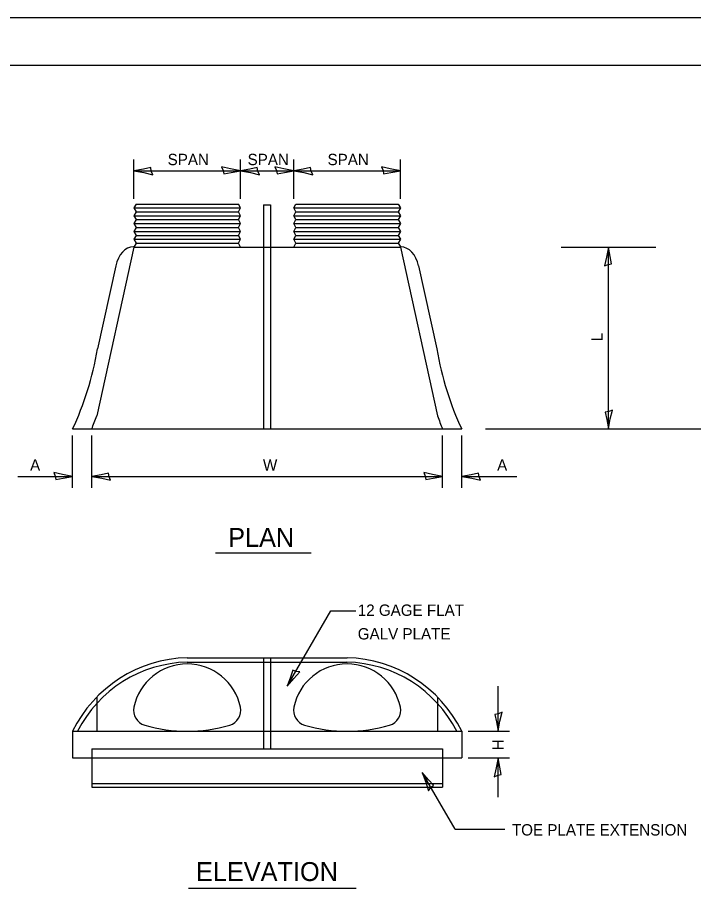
# Model space of a CAD drawing. Extents: x 2133490 to 2172050, y 2138301 to 2145980.
# Drawn here: x 2143806.9 to 2144164, y 2142068.1 to 2142537.6 of the extents above; entities that cross this region are included whole.
import ezdxf

# ---------------------------------------------------------------- set-up
doc = ezdxf.new("R2010")
doc.units = 0
for name, color, linetype in [('Design_PR_Roadway Dimensions', 7, 'Continuous'), ('Design_PR_Roadway Notes', 7, 'Continuous'), ('Drainage_PR_Pipe Culvert', 7, 'Continuous'), ('Level 23', 7, 'Continuous'), ('Sheets_50 Reference Boundary', 7, 'Continuous'), ('Sheets_General Details', 7, 'Continuous'), ('Sheets_Printer Plotting Border', 7, 'Continuous')]:
    doc.layers.add(name, color=color, linetype=linetype)

msp = doc.modelspace()

# ---------------------------------------------------------------- linework, layer by layer
at = {"layer": 'Design_PR_Roadway Dimensions'}
for p, q in [((2143868.27, 2142441.74), (2143868.27, 2142462.61)), ((2143924.63, 2142441.74), (2143924.63, 2142462.61)), ((2143952.82, 2142441.74), (2143952.82, 2142462.61)), ((2144009.18, 2142441.74), (2144009.18, 2142462.61)), ((2143868.27, 2142456.61), (2143924.63, 2142456.61)), ((2143924.63, 2142456.61), (2143952.82, 2142456.61)), ((2143952.82, 2142456.61), (2144009.18, 2142456.61)), ((2144094.15, 2142416.31), (2144144.15, 2142416.31)), ((2144119.15, 2142320.06), (2144119.15, 2142416.31)), ((2144054.1, 2142320.06), (2144184.2, 2142320.06)), ((2143835.86, 2142288.97), (2143835.86, 2142316.51)), ((2143845.95, 2142288.97), (2143845.95, 2142316.51)), ((2144031.51, 2142288.97), (2144031.51, 2142316.51)), ((2144041.6, 2142288.97), (2144041.6, 2142316.51)), ((2143806.97, 2142294.97), (2143835.86, 2142294.97)), ((2143845.95, 2142294.97), (2144031.51, 2142294.97)), ((2144041.6, 2142294.97), (2144070.77, 2142294.97)), ((2143949.27, 2142183.96), (2143972.34, 2142223.93)), ((2143972.34, 2142223.93), (2143985.65, 2142223.93)), ((2144060.85, 2142160.17), (2144060.85, 2142184.06)), ((2144045.02, 2142160.17), (2144066.85, 2142160.17)), ((2144045.02, 2142146.08), (2144066.85, 2142146.08)), ((2144060.85, 2142125.25), (2144060.85, 2142146.08)), ((2144038.15, 2142108.28), (2144020.76, 2142138.4)), ((2144038.15, 2142108.28), (2144064.39, 2142108.28))]:
    msp.add_line(p, q, dxfattribs=at)
at = {"layer": 'Design_PR_Roadway Notes'}
for p, q in [((2143911.37, 2142254.49), (2143961.94, 2142254.49)), ((2143897.12, 2142077.11), (2143985.81, 2142077.11))]:
    msp.add_line(p, q, dxfattribs=at)
at = {"layer": 'Drainage_PR_Pipe Culvert'}
for p, q in [((2143869.39, 2142439.02), (2143868.27, 2142436.97)), ((2143868.27, 2142436.97), (2143924.63, 2142436.97)), ((2143868.27, 2142436.97), (2143869.39, 2142434.88)), ((2143869.39, 2142439.02), (2143923.5, 2142439.02)), ((2143924.63, 2142436.97), (2143923.5, 2142439.02)), ((2143923.5, 2142434.88), (2143924.63, 2142436.97)), ((2143936.86, 2142438.63), (2143940.53, 2142438.63)), ((2143936.86, 2142438.63), (2143936.86, 2142416.31)), ((2143940.53, 2142438.63), (2143940.53, 2142416.31)), ((2143952.82, 2142436.97), (2143953.94, 2142439.02)), ((2143952.82, 2142436.97), (2144009.18, 2142436.97)), ((2143953.94, 2142434.88), (2143952.82, 2142436.97)), ((2143953.94, 2142439.02), (2144008.06, 2142439.02)), ((2144008.06, 2142439.02), (2144009.18, 2142436.97)), ((2144009.18, 2142436.97), (2144008.06, 2142434.88)), ((2143869.39, 2142434.88), (2143868.27, 2142432.86)), ((2143868.27, 2142432.86), (2143924.63, 2142432.86)), ((2143868.27, 2142432.86), (2143869.39, 2142430.77)), ((2143869.39, 2142434.88), (2143923.5, 2142434.88)), ((2143924.63, 2142432.86), (2143923.5, 2142434.88)), ((2143923.5, 2142430.77), (2143924.63, 2142432.86)), ((2143952.82, 2142432.86), (2143953.94, 2142434.88)), ((2143952.82, 2142432.86), (2144009.18, 2142432.86)), ((2143953.94, 2142430.77), (2143952.82, 2142432.86)), ((2143953.94, 2142434.88), (2144008.06, 2142434.88)), ((2144008.06, 2142434.88), (2144009.18, 2142432.86)), ((2144009.18, 2142432.86), (2144008.06, 2142430.77)), ((2143869.39, 2142430.77), (2143868.27, 2142428.71)), ((2143868.27, 2142428.71), (2143924.63, 2142428.71)), ((2143868.27, 2142428.71), (2143869.39, 2142426.63)), ((2143869.39, 2142430.77), (2143923.5, 2142430.77)), ((2143924.63, 2142428.71), (2143923.5, 2142430.77)), ((2143923.5, 2142426.63), (2143924.63, 2142428.71)), ((2143952.82, 2142428.71), (2143953.94, 2142430.77)), ((2143952.82, 2142428.71), (2144009.18, 2142428.71)), ((2143953.94, 2142426.63), (2143952.82, 2142428.71)), ((2143953.94, 2142430.77), (2144008.06, 2142430.77)), ((2144008.06, 2142430.77), (2144009.18, 2142428.71)), ((2144009.18, 2142428.71), (2144008.06, 2142426.63)), ((2143869.39, 2142426.63), (2143868.27, 2142424.57)), ((2143868.27, 2142424.57), (2143924.63, 2142424.57)), ((2143868.27, 2142424.57), (2143869.39, 2142422.48)), ((2143869.39, 2142426.63), (2143923.5, 2142426.63)), ((2143924.63, 2142424.57), (2143923.5, 2142426.63)), ((2143923.5, 2142422.48), (2143924.63, 2142424.57)), ((2143952.82, 2142424.57), (2143953.94, 2142426.63)), ((2143952.82, 2142424.57), (2144009.18, 2142424.57)), ((2143953.94, 2142422.48), (2143952.82, 2142424.57)), ((2143953.94, 2142426.63), (2144008.06, 2142426.63)), ((2144008.06, 2142426.63), (2144009.18, 2142424.57)), ((2144009.18, 2142424.57), (2144008.06, 2142422.48)), ((2143869.39, 2142422.48), (2143868.27, 2142420.46)), ((2143868.27, 2142420.46), (2143924.63, 2142420.46)), ((2143868.27, 2142420.46), (2143869.39, 2142418.37)), ((2143869.39, 2142418.37), (2143868.27, 2142416.31)), ((2143869.39, 2142422.48), (2143923.5, 2142422.48)), ((2143869.39, 2142418.37), (2143923.5, 2142418.37)), ((2143924.63, 2142420.46), (2143923.5, 2142422.48)), ((2143923.5, 2142418.37), (2143924.63, 2142420.46)), ((2143924.63, 2142416.31), (2143923.5, 2142418.37)), ((2143952.82, 2142420.46), (2143953.94, 2142422.48)), ((2143952.82, 2142420.46), (2144009.18, 2142420.46)), ((2143953.94, 2142418.37), (2143952.82, 2142420.46)), ((2143952.82, 2142416.31), (2143953.94, 2142418.37)), ((2143953.94, 2142422.48), (2144008.06, 2142422.48)), ((2143953.94, 2142418.37), (2144008.06, 2142418.37)), ((2144008.06, 2142422.48), (2144009.18, 2142420.46)), ((2144009.18, 2142420.46), (2144008.06, 2142418.37)), ((2144008.06, 2142418.37), (2144009.41, 2142416.31)), ((2143868.27, 2142416.31), (2143848.65, 2142326.94)), ((2143868.01, 2142416.31), (2144009.41, 2142416.31)), ((2143936.86, 2142416.31), (2143936.86, 2142320.2)), ((2143940.53, 2142416.31), (2143940.53, 2142320.2)), ((2144009.18, 2142416.31), (2144028.8, 2142326.94)), ((2143858.66, 2142406.33), (2143849.02, 2142362.42)), ((2144018.8, 2142406.3), (2144028.46, 2142362.42)), ((2143835.85, 2142320.06), (2144041.6, 2142320.06)), ((2143896.45, 2142199.06), (2143981, 2142199.06)), ((2143936.86, 2142199.06), (2143936.86, 2142150.78)), ((2143940.53, 2142199.06), (2143940.53, 2142150.78)), ((2143896.51, 2142196.76), (2143980.95, 2142196.76)), ((2143848.65, 2142178.24), (2143848.65, 2142160.17)), ((2144028.8, 2142178.24), (2144028.8, 2142160.17)), ((2143835.85, 2142160.17), (2143835.85, 2142146.08)), ((2143835.85, 2142160.17), (2144041.6, 2142160.17)), ((2144041.6, 2142160.17), (2144041.6, 2142146.08)), ((2143845.94, 2142150.78), (2144031.51, 2142150.78)), ((2143845.94, 2142150.78), (2143845.94, 2142146.08)), ((2144031.51, 2142150.78), (2144031.51, 2142146.08)), ((2143835.85, 2142146.08), (2144041.6, 2142146.08)), ((2143845.94, 2142146.08), (2143845.94, 2142130.58)), ((2144031.51, 2142146.08), (2144031.51, 2142130.58)), ((2143845.94, 2142132.52), (2144031.51, 2142132.52)), ((2143845.94, 2142130.58), (2144031.51, 2142130.58))]:
    msp.add_line(p, q, dxfattribs=at)
for centre, radius, start, end in [((2143898.35, 2142129.45), 69.64, 91.566, 153.8236), ((2143979.1, 2142129.45), 69.64, 26.1764, 88.434), ((2143898.35, 2142129.45), 67.33, 91.566, 152.8528), ((2143896.45, 2142166.98), 28.79, 11.8383, 168.1625), ((2143981, 2142166.98), 28.79, 11.8383, 168.1625), ((2143979.1, 2142129.45), 67.33, 27.1472, 88.434), ((2143876.25, 2142171.21), 8.16, 168.1823, 253.7718), ((2143916.65, 2142171.21), 8.16, 286.2282, 11.8177), ((2143960.8, 2142171.21), 8.16, 168.1823, 253.7718), ((2144001.2, 2142171.21), 8.16, 286.2282, 11.8177), ((2143896.45, 2142240.6), 80.43, 253.7786, 286.2218), ((2143981, 2142240.6), 80.43, 253.7786, 286.2218)]:
    msp.add_arc(centre, radius, start, end, dxfattribs=at)
for centre, major_axis, start_param, end_param in [((2143868.02, 2142401.89), (0, 14.44), 0, 1.256081), ((2144009.4, 2142401.89), (0, 14.44), 5.022298, 6.283185), ((2143763.29, 2142393.97), (0, -129.42), 0.96296, 1.32435), ((2144114.16, 2142393.97), (0, -129.42), 4.958836, 5.320225), ((2143763.29, 2142393.97), (0, -141.8), 1.022499, 1.078459), ((2144114.16, 2142393.97), (0, -141.8), 5.204244, 5.260686)]:
    msp.add_ellipse(centre, major_axis=major_axis, ratio=0.683013, start_param=start_param, end_param=end_param, dxfattribs=at)
at = {"layer": 'Level 23'}
for points in [[(2143878.26, 2142454.52), (2143877.45, 2142456.44), (2143877.14, 2142458.28), (2143873.27, 2142457.48), (2143868.27, 2142456.61), (2143873.6, 2142455.64)], [(2143914.63, 2142458.7), (2143915.45, 2142456.78), (2143915.76, 2142454.94), (2143919.63, 2142455.75), (2143924.63, 2142456.61), (2143919.3, 2142457.58)], [(2143934.63, 2142454.52), (2143933.81, 2142456.44), (2143933.5, 2142458.28), (2143929.63, 2142457.48), (2143924.63, 2142456.61), (2143929.96, 2142455.64)], [(2143942.82, 2142458.7), (2143943.63, 2142456.78), (2143943.95, 2142454.94), (2143947.82, 2142455.75), (2143952.82, 2142456.61), (2143947.48, 2142457.58)], [(2143962.81, 2142454.52), (2143962, 2142456.44), (2143961.69, 2142458.28), (2143957.82, 2142457.48), (2143952.82, 2142456.61), (2143958.15, 2142455.64)], [(2143999.19, 2142458.7), (2144000, 2142456.78), (2144000.31, 2142454.94), (2144004.18, 2142455.75), (2144009.18, 2142456.61), (2144003.85, 2142457.58)], [(2144117.06, 2142406.31), (2144118.98, 2142407.13), (2144120.82, 2142407.44), (2144120.01, 2142411.31), (2144119.15, 2142416.31), (2144118.18, 2142410.98)], [(2144121.24, 2142330.06), (2144119.32, 2142329.25), (2144117.48, 2142328.93), (2144118.28, 2142325.06), (2144119.15, 2142320.06), (2144120.12, 2142325.4)], [(2143825.86, 2142297.06), (2143826.67, 2142295.14), (2143826.99, 2142293.3), (2143830.86, 2142294.11), (2143835.86, 2142294.97), (2143830.52, 2142295.94)], [(2143855.94, 2142292.88), (2143855.13, 2142294.8), (2143854.82, 2142296.64), (2143850.95, 2142295.84), (2143845.95, 2142294.97), (2143851.28, 2142294)], [(2144021.51, 2142297.06), (2144022.32, 2142295.14), (2144022.64, 2142293.3), (2144026.51, 2142294.11), (2144031.51, 2142294.97), (2144026.17, 2142295.94)], [(2144051.6, 2142292.88), (2144050.78, 2142294.8), (2144050.47, 2142296.64), (2144046.6, 2142295.84), (2144041.6, 2142294.97), (2144046.93, 2142294)], [(2143956.08, 2142191.58), (2143954, 2142191.83), (2143952.25, 2142192.48), (2143951.02, 2142188.73), (2143949.27, 2142183.96), (2143952.77, 2142188.1)], [(2144062.95, 2142170.17), (2144061.02, 2142169.36), (2144059.18, 2142169.04), (2144059.99, 2142165.17), (2144060.85, 2142160.17), (2144061.82, 2142165.51)], [(2144058.76, 2142136.08), (2144060.68, 2142136.9), (2144062.53, 2142137.21), (2144061.72, 2142141.08), (2144060.85, 2142146.08), (2144059.88, 2142140.75)], [(2144023.95, 2142128.69), (2144025.21, 2142130.36), (2144026.65, 2142131.55), (2144024.01, 2142134.5), (2144020.76, 2142138.4), (2144022.59, 2142133.29)]]:
    msp.add_lwpolyline(points, close=True, dxfattribs=at)
at = {"layer": 'Sheets_50 Reference Boundary'}
msp.add_lwpolyline([(2143789.66, 2142512.57), (2145364.66, 2142512.57), (2145364.66, 2141512.58), (2143789.66, 2141512.58)], close=True, dxfattribs=at)
at = {"layer": 'Sheets_General Details'}
msp.add_line((2145389.66, 2142537.58), (2143689.66, 2142537.58), dxfattribs=at)
msp.add_lwpolyline([(2143789.66, 2142512.58), (2145364.66, 2142512.58), (2145364.66, 2141462.58), (2143789.66, 2141462.58)], close=True, dxfattribs=at)
at = {"layer": 'Sheets_Printer Plotting Border'}
msp.add_lwpolyline([(2143689.66, 2141437.58), (2145389.66, 2141437.58), (2145389.66, 2142537.58), (2143689.66, 2142537.58)], close=True, dxfattribs=at)

# ---------------------------------------------------------------- texts
at = {"layer": 'Level 23'}
for s, height, p in [('SPAN', 6, (2143886.1, 2142459.61)), ('SPAN', 6, (2143928.38, 2142459.61)), ('SPAN', 6, (2143970.65, 2142459.61)), ('A', 6, (2143813.38, 2142297.97)), ('W', 6, (2143936.51, 2142297.97)), ('A', 6, (2144060.31, 2142297.97)), ('PLAN', 10, (2143918.09, 2142257.68)), ('12 GAGE FLAT', 6, (2143986.63, 2142221.19)), ('GALV PLATE', 6, (2143986.63, 2142208.69)), ('TOE PLATE EXTENSION', 6, (2144068.14, 2142104.99)), ('ELEVATION', 10, (2143901.09, 2142080.92))]:
    msp.add_text(s, height=height, dxfattribs=at).set_placement(p)
for s, p in [('L', (2144116.15, 2142366.49)), ('H', (2144063.84, 2142150.04))]:
    msp.add_text(s, height=6, rotation=90, dxfattribs=at).set_placement(p)

doc.saveas('drawing.dxf')
